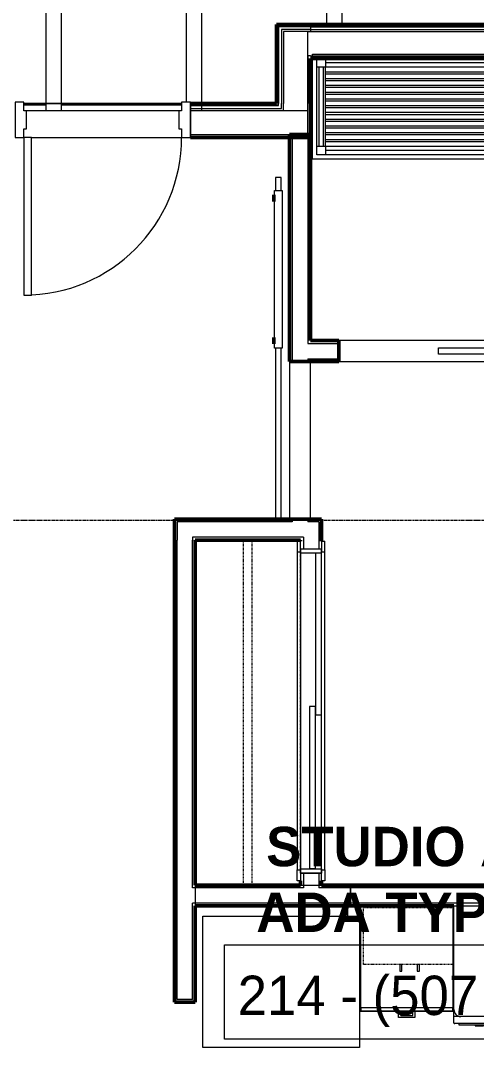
# Model space of a CAD drawing. Header units: inches. Extents: x -4235 to -464, y 9767 to 12359.
# Drawn here: x -2709.5 to -2605.5, y 11414.9 to 11649.3 of the extents above; entities that cross this region are included whole.
import ezdxf

# ---------------------------------------------------------------- set-up
doc = ezdxf.new("R2010")
doc.units = ezdxf.units.IN
doc.header["$MEASUREMENT"] = 0
doc.linetypes.add('Dash', pattern=[0.25, 0.125, -0.125])
doc.linetypes.add('Grid Line 1_2_', pattern=[0.875, 0.5, -0.125, 0.125, -0.125])
for name, color, linetype, lineweight in [('0-1', 7, 'Continuous', 5), ('0-2', 10, 'Continuous', 9), ('A-AREA-IDEN', 2, 'Continuous', 9), ('A-DOOR-1', 10, 'Continuous', 9), ('A-DOOR-2', 50, 'Continuous', 20), ('A-DOOR-3', 254, 'Continuous', 9), ('A-DOOR-4', 7, 'Continuous', 50), ('A-DOOR-FRAM-1', 10, 'Continuous', 9), ('A-DOOR-FRAM-2', 50, 'Continuous', 20), ('A-FLOR-3', 192, 'Continuous', 9), ('A-WALL-1', 7, 'Continuous', 50), ('A-WALL-2', 250, 'Continuous', 13), ('A-WALL-3', 10, 'Continuous', 9), ('A-WALL-4', 254, 'Continuous', 9), ('A-WALL-5', 113, 'Continuous', 9), ('I-WALL-1', 7, 'Continuous', 50), ('I-WALL-2', 10, 'Continuous', 9), ('I-WALL-3', 254, 'Continuous', 9), ('Q-CASE-1', 254, 'Continuous', 9), ('Q-CASE-2', 10, 'Continuous', 9), ('Q-CASE-3', 254, 'Dash', 9), ('Q-CASE-4', 10, 'Dash', 9), ('Q-CASE-HDLN-1', 10, 'Dash', 9), ('Q-CASE-HDLN-2', 254, 'Dash', 9), ('Q-SPCQ-1', 10, 'Continuous', 9), ('S-BEAM', 12, 'Continuous', 9), ('S-GRID-1', 1, 'Grid Line 1_2_', 9)]:
    doc.layers.add(name, color=color, linetype=linetype, lineweight=lineweight)
doc.styles.add('Century Gothic', font='ufonts.com_century-gothic.ttf', dxfattribs={"height": 9})
doc.styles.add('Century Gothic_B', font='GOTHICB.TTF', dxfattribs={"height": 9})

# ---------------------------------------------------------------- blocks, each defined once
blk = doc.blocks.new('POCKET - FLUSH - 2-10 x 6-8-2882530-BACKGROUND - RCP - 2ND FLOOR')
at = {"layer": 'A-DOOR-2'}
for p, q in [((-39.67, -0.75), (-39.67, 0.75)), ((-39.67, 0.75), (-5.67, 0.75)), ((-5.67, 0.75), (-5.67, -0.75)), ((-5.67, -0.75), (-39.67, -0.75))]:
    blk.add_line(p, q, dxfattribs=at)
blk = doc.blocks.new('SLIDING - FLUSH - 6-0 x 6-8-3203587-BACKGROUND - RCP - 2ND FLOOR')
at = {"layer": 'A-DOOR-1'}
for p, q in [((-38.75, 2.25), (-38.75, 3)), ((-36.25, 3), (-38.75, 3)), ((36.25, 3), (-36.25, 3)), ((-36.25, 3), (-36.25, 2.25)), ((36.25, 2.25), (36.25, 3)), ((36.25, 3), (38.75, 3)), ((38.75, 3), (38.75, 2.25)), ((-38.75, 2.25), (-36.25, 2.25)), ((1, 2.25), (-36, 2.25)), ((-36, 2.25), (-36, 0.875)), ((-36, 0.875), (1, 0.875)), ((36, 0.875), (-1, 0.875)), ((-1, 0.875), (-1, -0.5)), ((1, 2.25), (1, 0.875)), ((36, 0.875), (36, -0.5)), ((38.75, 2.25), (36.25, 2.25)), ((-1, -0.5), (36, -0.5)), ((-38.75, -3.25), (-38.75, -2.5)), ((-36.25, -2.5), (-38.75, -2.5)), ((-38.75, -3.25), (-36.25, -3.25)), ((-36.25, -2.5), (-36.25, -3.25)), ((-36.25, -3.25), (36.25, -3.25)), ((36.25, -2.5), (38.75, -2.5)), ((36.25, -3.25), (36.25, -2.5)), ((38.75, -3.25), (36.25, -3.25)), ((38.75, -2.5), (38.75, -3.25))]:
    blk.add_line(p, q, dxfattribs=at)
at = {"layer": 'A-DOOR-FRAM-1'}
for p, q in [((-36, 2.25), (-37, 2.25)), ((-37, -2.5), (-37, 2.25)), ((-36, 2.25), (-36, -2.5)), ((36, 2.25), (1, 2.25)), ((36, -2.5), (36, 2.25)), ((36, 2.25), (37, 2.25)), ((37, 2.25), (37, -2.5)), ((-37, -2.5), (-36, -2.5)), ((-36, -2.5), (36, -2.5)), ((37, -2.5), (36, -2.5))]:
    blk.add_line(p, q, dxfattribs=at)
blk = doc.blocks.new('Refrigerator_-_Side-by-Side_6047 - 36_ X 30_-1372843-BACKGROUND - RCP - 2ND FLOOR')
at = {"layer": 'Q-SPCQ-1'}
for p, q in [((-17.88, 15.58), (17.87, 15.58)), ((-17.88, -14.42), (-17.88, 15.58)), ((17.87, 15.58), (17.87, -14.42)), ((17.87, -14.42), (-17.88, -14.42))]:
    blk.add_line(p, q, dxfattribs=at)
blk = doc.blocks.new('Dishwasher_15404 - 34_ counter-547918-BACKGROUND - RCP - 2ND FLOOR')
at = {"layer": 'Q-SPCQ-1'}
for p, q in [((0, 24), (23.68, 24)), ((0, 0), (0, 24)), ((23.68, 24), (25.25, 24)), ((25.25, 24), (26.68, 24)), ((25.25, 24), (25.25, 22.43)), ((26.87, 23.8), (26.87, 0.2)), ((25.25, 22.43), (25.25, 1.57)), ((26.87, 22.91), (27.12, 22.91)), ((27.12, 21.39), (27.12, 22.91)), ((27.12, 20.19), (27.12, 21.39)), ((27.12, 20.28), (27.37, 20.28)), ((27.12, 3.81), (27.12, 20.19)), ((27.12, 19.69), (27.37, 19.69)), ((27.12, 19.1), (27.37, 19.1)), ((27.37, 19.69), (27.37, 20.28)), ((27.37, 18.51), (27.37, 19.1)), ((27.12, 18.51), (27.37, 18.51)), ((27.12, 17.92), (27.37, 17.92)), ((27.12, 17.33), (27.37, 17.33)), ((27.12, 16.74), (27.37, 16.74)), ((27.37, 17.33), (27.37, 17.92)), ((27.37, 16.15), (27.37, 16.74)), ((27.12, 16.15), (27.37, 16.15)), ((27.37, 6.79), (27.12, 6.79)), ((27.12, 4.82), (27.37, 4.82)), ((27.37, 5.81), (27.37, 6.79)), ((27.37, 4.82), (27.37, 5.81)), ((27.12, 2.61), (27.12, 3.81)), ((27.12, 1.09), (27.12, 2.61)), ((23.68, 0), (0, 0)), ((25.25, 1.57), (25.25, 0)), ((26.87, 1.09), (27.12, 1.09)), ((25.25, 0), (23.68, 0)), ((26.68, 0), (25.25, 0))]:
    blk.add_line(p, q, dxfattribs=at)
for centre, radius, start, end in [((23.68, 22.43), 1.57, 360, 90), ((23.68, 22.43), 1.57, 32.077, 42.3359), ((26.68, 23.8), 0.197, 360, 90), ((23.68, 22.43), 1.57, 17.8182, 27.5266), ((23.68, 22.43), 1.57, 360, 13.6425), ((23.68, 1.57), 1.57, 270, 360), ((23.68, 1.57), 1.57, 317.6641, 327.923), ((23.68, 1.57), 1.57, 332.4734, 342.1818), ((23.68, 1.57), 1.57, 346.3575, 360), ((26.68, 0.2), 0.197, 270, 360), ((26.68, 0.2), 0.197, 270, 345)]:
    blk.add_arc(centre, radius, start, end, dxfattribs=at)
blk = doc.blocks.new('BARN - FLUSH - 3-0 x 7-0 BARN DOOR-V113-BACKGROUND - RCP - 2ND FLOOR')
at = {"layer": 'A-DOOR-1'}
for p, q in [((-57, -4.32), (-60, -4.32)), ((-60, -4.32), (-60, -4.95)), ((-57, -5.82), (-57, -4.07)), ((-57, -4.07), (-21, -4.07)), ((-21, -4.07), (-21, -5.82)), ((18, -4.32), (-21, -4.32)), ((18, -4.34), (18, -4.95)), ((-60, -4.95), (-60, -5.57)), ((-60, -5.57), (-57, -5.57)), ((-21, -5.82), (-57, -5.82)), ((-21, -5.57), (18, -5.57)), ((18, -4.95), (18, -5.55))]:
    blk.add_line(p, q, dxfattribs=at)
at = {"layer": 'A-DOOR-3'}
for p, q in [((18, -4.34), (18, -4.32)), ((18, -4.79), (18, -4.34)), ((18, -4.95), (18, -4.79)), ((18, -5.11), (18, -4.95)), ((18, -5.55), (18, -5.11)), ((18, -5.57), (18, -5.55))]:
    blk.add_line(p, q, dxfattribs=at)
at = {"layer": 'A-DOOR-4'}
for p, q in [((-56, -6), (-56, -5.82)), ((-54.5, -6), (-56, -6)), ((-54.5, -5.82), (-54.5, -6)), ((-23.5, -6), (-23.5, -5.82)), ((-22, -6), (-23.5, -6)), ((-22, -5.82), (-22, -6))]:
    blk.add_line(p, q, dxfattribs=at)
blk = doc.blocks.new('OD_CW_Closet - OD_CW_Closet-3242987-BACKGROUND - RCP - 2ND FLOOR')
at = {"layer": 'Q-CASE-HDLN-1'}
for p, q in [((0.74, 13), (79.49, 13)), ((0.74, 11), (79.49, 11)), ((0.74, 0), (1.73, 0)), ((4.23, 0), (76.73, 0)), ((79.23, 0), (79.49, 0))]:
    blk.add_line(p, q, dxfattribs=at)
at = {"layer": 'Q-CASE-HDLN-2'}
for p, q in [((79.49, 24), (0.74, 24)), ((0.74, 24), (0.74, 0)), ((79.49, 0), (79.49, 24))]:
    blk.add_line(p, q, dxfattribs=at)
blk = doc.blocks.new('Base Cabinet 3 Drawer 230 - Base Cabinet 3 Drawer 230 21_-2554957-BACKGROUND - RCP - 2ND FLOOR')
at = {"layer": 'Q-CASE-2'}
for p, q in [((-9.76, -23.25), (-9.76, 0)), ((-9.76, 0), (11.24, 0)), ((11.24, 0), (11.24, -23.25)), ((-9.76, -23.25), (-9.76, -24)), ((11.24, -23.25), (-9.76, -23.25)), ((11.24, -24), (11.24, -23.25)), ((-9.76, -24), (11.24, -24)), ((-0.64, -24), (-1.14, -24)), ((-1.14, -25.5), (-1.14, -24)), ((2.61, -25.5), (-1.14, -25.5)), ((-0.64, -25), (-0.64, -24)), ((-0.64, -25), (2.11, -25)), ((2.11, -25), (2.11, -24)), ((2.11, -24), (2.61, -24)), ((2.61, -24), (2.61, -25.5))]:
    blk.add_line(p, q, dxfattribs=at)
blk = doc.blocks.new('300 Series Wall Hung Cabinet_302 - 21_ X 24_-2838688-BACKGROUND - RCP - 2ND FLOOR')
at = {"layer": 'Q-CASE-1'}
for p, q in [((-1.76, 14.69), (-2.25, 14.69)), ((-2.25, 14.69), (-2.25, 13.19)), ((-1.76, 13.19), (-1.76, 14.69)), ((2.24, 14.69), (1.75, 14.69)), ((1.75, 14.69), (1.75, 13.19)), ((2.24, 13.19), (2.24, 14.69)), ((-2.25, 13.19), (-1.76, 13.19)), ((1.75, 13.19), (2.24, 13.19))]:
    blk.add_line(p, q, dxfattribs=at)
at = {"layer": 'Q-CASE-3'}
for p, q in [((-10.1, 13.19), (10.5, 13.19)), ((10.5, 13.19), (10.5, 0.23))]:
    blk.add_line(p, q, dxfattribs=at)
at = {"layer": 'Q-CASE-4'}
blk.add_line((10.5, 0.19), (-10.1, 0.19), dxfattribs=at)
blk = doc.blocks.new('Bath Vanity - Bath Vanity 60_-V121-BACKGROUND - RCP - 2ND FLOOR')
at = {"layer": 'Q-CASE-1'}
for p, q in [((-29.26, 0), (-29.26, 1)), ((30.74, 1), (30.74, 0.37)), ((30.74, 0.37), (30.74, 0)), ((30.74, 0), (-29.26, 0))]:
    blk.add_line(p, q, dxfattribs=at)
at = {"layer": 'Q-CASE-2'}
for p, q in [((-29.26, 1), (-29.26, 24)), ((-29.26, 24), (30.74, 24)), ((30.74, 24), (30.74, 1)), ((-28.26, 21), (-28.26, 23)), ((-28.26, 23), (-26.26, 23)), ((-26.26, 23), (27.74, 23)), ((-26.26, 23), (-26.26, 21)), ((-26.26, 22), (27.74, 22)), ((27.74, 21), (27.74, 23)), ((27.74, 23), (29.74, 23)), ((29.74, 23), (29.74, 21)), ((-28.26, 21), (-28.26, 3)), ((-26.26, 21), (-28.26, 21)), ((-27.76, 21), (-27.76, 3)), ((-26.76, 21), (-26.76, 3)), ((27.74, 21), (-26.26, 21)), ((-26.26, 21), (-26.26, 3)), ((-26.26, 20), (27.74, 20)), ((27.74, 19.45), (-26.26, 19.45)), ((27.74, 21), (27.74, 3)), ((29.74, 21), (27.74, 21)), ((28.24, 21), (28.24, 3)), ((29.24, 21), (29.24, 3)), ((29.74, 21), (29.74, 3)), ((-26.26, 18.45), (27.74, 18.45)), ((27.74, 17.91), (-26.26, 17.91)), ((-26.26, 16.91), (27.74, 16.91)), ((27.74, 16.36), (-26.26, 16.36)), ((-26.26, 15.36), (27.74, 15.36)), ((27.74, 14.82), (-26.26, 14.82)), ((-26.26, 13.82), (27.74, 13.82)), ((27.74, 13.27), (-26.26, 13.27)), ((-26.26, 12.27), (27.74, 12.27)), ((27.74, 11.73), (-26.26, 11.73)), ((-26.26, 10.73), (27.74, 10.73)), ((27.74, 10.18), (-26.26, 10.18)), ((-26.26, 9.18), (27.74, 9.18)), ((27.74, 8.64), (-26.26, 8.64)), ((-26.26, 7.64), (27.74, 7.64)), ((27.74, 7.09), (-26.26, 7.09)), ((-26.26, 6.09), (27.74, 6.09)), ((27.74, 5.55), (-26.26, 5.55)), ((-28.26, 1), (-28.26, 3)), ((-28.26, 3), (-26.26, 3)), ((-26.26, 4.55), (27.74, 4.55)), ((27.74, 4), (-26.26, 4)), ((-26.26, 3), (27.74, 3)), ((-26.26, 3), (-26.26, 1)), ((27.74, 1), (27.74, 3)), ((27.74, 3), (29.74, 3)), ((29.74, 3), (29.74, 1)), ((-26.26, 1), (-28.26, 1)), ((-26.26, 2), (27.74, 2)), ((-26.26, 1), (27.74, 1)), ((29.74, 1), (27.74, 1))]:
    blk.add_line(p, q, dxfattribs=at)
blk = doc.blocks.new('CTR - 1st Phase - Unit Layouts_rvt-1-BACKGROUND - RCP - 2ND FLOOR')
at = {"layer": 'A-WALL-1'}
for p, q in [((-2648.1, 11571.48), (-2648.1, 11623.26)), ((-2648.1, 11623.26), (-2647.47, 11623.26)), ((-2647.47, 11623.26), (-2643.97, 11623.26)), ((-2643.97, 11623.26), (-2643.35, 11623.26)), ((-2643.35, 11623.26), (-2643.35, 11576.23)), ((-2643.35, 11576.23), (-2636.83, 11576.23)), ((-2636.83, 11576.23), (-2636.83, 11571.48)), ((-2643.35, 11571.48), (-2648.1, 11571.48)), ((-2636.83, 11571.48), (-2643.35, 11571.48)), ((-2674.35, 11535.48), (-2645.58, 11535.48)), ((-2674.35, 11534.86), (-2674.35, 11535.48)), ((-2645.58, 11535.48), (-2641.45, 11535.48)), ((-2641.45, 11535.48), (-2640.83, 11535.48)), ((-2640.83, 11535.48), (-2640.83, 11530.47)), ((-2674.35, 11530.73), (-2674.35, 11534.86)), ((-2674.35, 11425.22), (-2674.35, 11530.73)), ((-2669.6, 11530.73), (-2669.6, 11451.98)), ((-2645.58, 11530.73), (-2669.6, 11530.73)), ((-2645.58, 11530.47), (-2645.58, 11530.73)), ((-2669.6, 11451.98), (-2645.58, 11451.98)), ((-2645.58, 11451.98), (-2645.58, 11452.97)), ((-2640.83, 11452.97), (-2640.83, 11451.98)), ((-2640.83, 11451.98), (-2516.75, 11451.98)), ((-2610.62, 11447.23), (-2669.6, 11447.23)), ((-2669.6, 11447.23), (-2669.6, 11425.22)), ((-2673.72, 11425.22), (-2674.35, 11425.22)), ((-2670.22, 11425.22), (-2673.72, 11425.22)), ((-2669.6, 11425.22), (-2670.22, 11425.22))]:
    blk.add_line(p, q, dxfattribs=at)
at = {"layer": 'A-WALL-2'}
for p, q in [((-2647.47, 11622.63), (-2647.47, 11571.48)), ((-2647.47, 11622.63), (-2643.97, 11622.63)), ((-2643.97, 11622.63), (-2643.97, 11575.61)), ((-2643.97, 11575.61), (-2643.35, 11575.61)), ((-2643.35, 11575.61), (-2636.83, 11575.61)), ((-2643.97, 11572.11), (-2643.97, 11571.48)), ((-2643.97, 11572.11), (-2643.35, 11572.11)), ((-2643.35, 11572.11), (-2636.83, 11572.11)), ((-2647.47, 11535.48), (-2647.47, 11534.86)), ((-2643.97, 11535.48), (-2643.97, 11534.86)), ((-2673.72, 11534.86), (-2673.72, 11531.36)), ((-2647.47, 11534.86), (-2673.72, 11534.86)), ((-2641.45, 11534.86), (-2643.97, 11534.86)), ((-2641.45, 11534.86), (-2641.45, 11528.72)), ((-2673.72, 11531.36), (-2673.72, 11530.73)), ((-2673.72, 11425.85), (-2673.72, 11530.73)), ((-2670.22, 11531.36), (-2670.22, 11530.73)), ((-2645.58, 11531.36), (-2670.22, 11531.36)), ((-2670.22, 11451.36), (-2670.22, 11530.73)), ((-2644.95, 11531.36), (-2645.58, 11531.36)), ((-2644.95, 11531.36), (-2644.95, 11528.72)), ((-2644.95, 11454.72), (-2644.95, 11451.98)), ((-2641.45, 11454.72), (-2641.45, 11451.98)), ((-2669.6, 11451.36), (-2670.22, 11451.36)), ((-2644.95, 11451.36), (-2669.6, 11451.36)), ((-2644.95, 11451.98), (-2644.95, 11451.36)), ((-2641.45, 11451.98), (-2641.45, 11451.36)), ((-2517.37, 11451.36), (-2641.45, 11451.36)), ((-2669.6, 11447.86), (-2670.22, 11447.86)), ((-2670.22, 11425.85), (-2670.22, 11447.86)), ((-2517.37, 11447.86), (-2669.6, 11447.86)), ((-2670.22, 11425.85), (-2673.72, 11425.85))]:
    blk.add_line(p, q, dxfattribs=at)
at = {"layer": 'A-WALL-3'}
for p, q in [((-2602.83, 11576.23), (-2636.83, 11576.23)), ((-2648.1, 11571.48), (-2648.1, 11535.48)), ((-2643.35, 11535.48), (-2643.35, 11571.48)), ((-2636.83, 11571.48), (-2602.83, 11571.48)), ((-2645.58, 11528.72), (-2640.83, 11528.72)), ((-2645.58, 11454.72), (-2640.83, 11454.72)), ((-2669.6, 11451.98), (-2669.6, 11447.23)), ((-2645.58, 11451.98), (-2640.83, 11451.98)), ((-2634.22, 11447.23), (-2634.85, 11447.23)), ((-2610.62, 11447.23), (-2634.22, 11447.23))]:
    blk.add_line(p, q, dxfattribs=at)
at = {"layer": 'A-WALL-4'}
for p, q in [((-2636.83, 11571.48), (-2636.83, 11576.23)), ((-2648.1, 11571.48), (-2643.35, 11571.48)), ((-2643.35, 11535.48), (-2648.1, 11535.48)), ((-2669.6, 11451.98), (-2645.58, 11451.98)), ((-2640.83, 11451.98), (-2634.22, 11451.98)), ((-2634.22, 11451.98), (-2586.22, 11451.98)), ((-2634.22, 11447.23), (-2634.22, 11451.95)), ((-2634.22, 11451.95), (-2634.22, 11447.23)), ((-2634.85, 11447.23), (-2669.6, 11447.23))]:
    blk.add_line(p, q, dxfattribs=at)
at = {"layer": 'A-WALL-5'}
for p, q in [((-2634.85, 11447.23), (-2610.62, 11447.23)), ((-2634.85, 11444.92), (-2634.85, 11447.23)), ((-2634.85, 11447.23), (-2634.85, 11444.92)), ((-2610.62, 11447.23), (-2634.85, 11447.23)), ((-2623.25, 11423.23), (-2632.12, 11423.23)), ((-2632.12, 11423.23), (-2623.25, 11423.23)), ((-2623.25, 11423.23), (-2622.75, 11423.23)), ((-2620, 11423.23), (-2622.75, 11423.23)), ((-2622.75, 11423.23), (-2620, 11423.23)), ((-2620, 11423.23), (-2619.5, 11423.23)), ((-2610.62, 11423.23), (-2619.5, 11423.23)), ((-2619.5, 11423.23), (-2610.62, 11423.23))]:
    blk.add_line(p, q, dxfattribs=at)
at = {"layer": '0-2'}
for name, p, rotation in [('Bath Vanity - Bath Vanity 60_-V121-BACKGROUND - RCP - 2ND FLOOR', (-2612.14, 11641.61), 180), ('BARN - FLUSH - 3-0 x 7-0 BARN DOOR-V113-BACKGROUND - RCP - 2ND FLOOR', (-2645.72, 11553.48), 270.0000000000108), ('POCKET - FLUSH - 2-10 x 6-8-2882530-BACKGROUND - RCP - 2ND FLOOR', (-2619.83, 11573.86), 180), ('OD_CW_Closet - OD_CW_Closet-3242987-BACKGROUND - RCP - 2ND FLOOR', (-2645.6, 11451.25), 89.99999999999295), ('SLIDING - FLUSH - 6-0 x 6-8-3203587-BACKGROUND - RCP - 2ND FLOOR', (-2643.08, 11491.72), 270.0000000000336), ('300 Series Wall Hung Cabinet_302 - 21_ X 24_-2838688-BACKGROUND - RCP - 2ND FLOOR', (-2620.72, 11447.05), 180), ('Dishwasher_15404 - 34_ counter-547918-BACKGROUND - RCP - 2ND FLOOR', (-2610.62, 11447.23), 270.0000000001401), ('Refrigerator_-_Side-by-Side_6047 - 36_ X 30_-1372843-BACKGROUND - RCP - 2ND FLOOR', (-2650, 11430.5), 180)]:
    blk.add_blockref(name, p, dxfattribs=dict(at, rotation=rotation))
blk.add_blockref('Base Cabinet 3 Drawer 230 - Base Cabinet 3 Drawer 230 21_-2554957-BACKGROUND - RCP - 2ND FLOOR', (-2622.11, 11447.23), dxfattribs=at)
blk = doc.blocks.new('HOLLOW METAL - UNIT DOOR-2191978-BACKGROUND - RCP - 2ND FLOOR')
at = {"layer": 'A-DOOR-1'}
blk.add_arc((18, 4.125), 36, 90, 180, dxfattribs=at)
at = {"layer": 'A-DOOR-2'}
for p, q in [((18, 40.125), (16.25, 40.125)), ((16.25, 40.125), (16.25, 4.125)), ((18, 4.125), (18, 40.125)), ((16.25, 4.125), (18, 4.125))]:
    blk.add_line(p, q, dxfattribs=at)
at = {"layer": 'A-DOOR-FRAM-2'}
for p, q in [((-18, 4.125), (-20, 4.125)), ((-20, 4.125), (-20, -3.875)), ((-18, 2.1875), (-18, 4.125)), ((18, 4.125), (18, 2.1875)), ((20, 4.125), (18, 4.125)), ((20, -3.875), (20, 4.125)), ((-17.375, 2.1875), (-18, 2.1875)), ((-17.375, -1.9375), (-17.375, 2.1875)), ((18, 2.1875), (17.375, 2.1875)), ((17.375, 2.1875), (17.375, -1.9375)), ((-18, -3.875), (-18, -1.9375)), ((-18, -1.9375), (-17.375, -1.9375)), ((17.375, -1.9375), (18, -1.9375)), ((18, -1.9375), (18, -3.875)), ((-20, -3.875), (-18, -3.875)), ((18, -3.875), (20, -3.875))]:
    blk.add_line(p, q, dxfattribs=at)
blk = doc.blocks.new('CTR - 1st Phase - Common Walls_rvt-1-BACKGROUND - RCP - 2ND FLOOR')
at = {"layer": 'A-WALL-2'}
for p, q in [((-2649.97, 11647.86), (-2650.6, 11647.86)), ((-2650.6, 11647.86), (-2650.6, 11630.36)), ((-2643.35, 11647.86), (-2649.97, 11647.86)), ((-2643.35, 11647.86), (-2505.83, 11647.86)), ((-2649.47, 11647.24), (-2649.97, 11647.24)), ((-2649.97, 11647.24), (-2649.97, 11630.36)), ((-2643.35, 11647.24), (-2649.47, 11647.24)), ((-2643.97, 11646.74), (-2649.47, 11646.74)), ((-2649.47, 11646.74), (-2649.47, 11630.36)), ((-2643.35, 11646.74), (-2643.97, 11646.74)), ((-2643.35, 11647.24), (-2506.09, 11647.24)), ((-2643.35, 11646.74), (-2506.29, 11646.74)), ((-2643.35, 11641.24), (-2643.97, 11641.24)), ((-2643.97, 11641.24), (-2643.97, 11630.36)), ((-2643.35, 11641.24), (-2516.75, 11641.24)), ((-2670.72, 11629.86), (-2650.6, 11629.86)), ((-2670.72, 11629.24), (-2649.97, 11629.24)), ((-2650.6, 11629.86), (-2650.6, 11630.36)), ((-2649.97, 11629.86), (-2649.97, 11630.36)), ((-2649.97, 11629.24), (-2649.97, 11629.86)), ((-2649.47, 11629.24), (-2649.47, 11630.36)), ((-2649.47, 11628.74), (-2649.47, 11629.24)), ((-2643.97, 11628.74), (-2643.97, 11630.36)), ((-2670.72, 11628.74), (-2649.47, 11628.74)), ((-2643.97, 11623.24), (-2643.97, 11628.74)), ((-2670.72, 11623.24), (-2643.97, 11623.24))]:
    blk.add_line(p, q, dxfattribs=at)
at = {"layer": 'I-WALL-1'}
for p, q in [((-2651.1, 11630.36), (-2651.1, 11648.36)), ((-2651.1, 11648.36), (-2650.6, 11648.36)), ((-2650.6, 11648.36), (-2643.35, 11648.36)), ((-2643.35, 11648.36), (-2505.62, 11648.36)), ((-2517.37, 11640.61), (-2643.35, 11640.61)), ((-2643.35, 11640.61), (-2643.35, 11630.36)), ((-2670.72, 11630.36), (-2651.1, 11630.36)), ((-2643.35, 11630.36), (-2643.35, 11623.24)), ((-2643.35, 11622.61), (-2670.72, 11622.61)), ((-2643.35, 11623.24), (-2643.35, 11622.61))]:
    blk.add_line(p, q, dxfattribs=at)
at = {"layer": 'I-WALL-2'}
for p, q in [((-2643.35, 11648.36), (-2643.35, 11646.74)), ((-2643.35, 11648.36), (-2643.35, 11646.74)), ((-2672.72, 11630.36), (-2708.72, 11630.36)), ((-2670.72, 11630.36), (-2670.72, 11622.61)), ((-2706.97, 11622.61), (-2672.72, 11622.61))]:
    blk.add_line(p, q, dxfattribs=at)
at = {"layer": 'I-WALL-3'}
for p, q in [((-2651.1, 11630.36), (-2651.1, 11648.36)), ((-2643.35, 11648.36), (-2651.1, 11648.36)), ((-2643.35, 11648.36), (-2505.62, 11648.36)), ((-2708.72, 11630.36), (-2672.72, 11630.36)), ((-2670.72, 11630.36), (-2651.1, 11630.36))]:
    blk.add_line(p, q, dxfattribs=at)
at = {"layer": '0-2', "rotation": 180}
blk.add_blockref('HOLLOW METAL - UNIT DOOR-2191978-BACKGROUND - RCP - 2ND FLOOR', (-2690.72, 11626.74), dxfattribs=at)
blk = doc.blocks.new('Dimension Lumber - LVL - 3_5X5_5-V267-BACKGROUND - RCP - 2ND FLOOR')
at = {"layer": 'S-BEAM'}
for p, q in [((-45.37, 1.75), (-45.37, -1.75)), ((-45.37, 1.75), (-45.1, 1.75)), ((-45.1, 1.75), (-41.79, 1.75)), ((-39.42, 1.75), (-36.92, 1.75)), ((-34.55, 1.75), (-33.16, 1.75)), ((-30.79, 1.75), (42.15, 1.75)), ((42.15, 1.75), (43.77, 1.75)), ((-45.37, -1.75), (-45.1, -1.75)), ((-45.1, -1.75), (-41.79, -1.75)), ((-39.42, -1.75), (-36.92, -1.75)), ((-34.55, -1.75), (-33.16, -1.75)), ((-30.79, -1.75), (42.15, -1.75)), ((42.15, -1.75), (43.77, -1.75))]:
    blk.add_line(p, q, dxfattribs=at)
blk = doc.blocks.new('Dimension Lumber - LVL - 3_5X5_5-V268-BACKGROUND - RCP - 2ND FLOOR')
at = {"layer": 'S-BEAM'}
for p, q in [((-45.37, 1.75), (-45.37, -1.75)), ((-45.37, 1.75), (-45.1, 1.75)), ((-45.1, 1.75), (-41.79, 1.75)), ((-39.42, 1.75), (-36.92, 1.75)), ((-34.55, 1.75), (-33.16, 1.75)), ((-30.79, 1.75), (42.15, 1.75)), ((42.15, 1.75), (43.77, 1.75)), ((-45.37, -1.75), (-45.1, -1.75)), ((-45.1, -1.75), (-41.79, -1.75)), ((-39.42, -1.75), (-36.92, -1.75)), ((-34.55, -1.75), (-33.16, -1.75)), ((-30.79, -1.75), (41.9, -1.75))]:
    blk.add_line(p, q, dxfattribs=at)
blk = doc.blocks.new('Dimension Lumber - LVL - 3_5X5_5-V274-BACKGROUND - RCP - 2ND FLOOR')
at = {"layer": 'S-BEAM'}
for p, q in [((-34.76, 1.75), (-34.76, 0.97)), ((-34.76, 1.75), (-31.18, 1.75)), ((-34.76, 0.97), (-34.76, -1.75)), ((-28.81, 1.75), (-26.31, 1.75)), ((-23.93, 1.75), (-22.55, 1.75)), ((-20.18, 1.75), (34.76, 1.75)), ((34.76, -1.75), (34.76, 1.75)), ((-34.76, -1.75), (-34.49, -1.75)), ((-34.49, -1.75), (-31.18, -1.75)), ((-28.81, -1.75), (-26.31, -1.75)), ((-23.93, -1.75), (-22.55, -1.75)), ((-20.18, -1.75), (34.76, -1.75))]:
    blk.add_line(p, q, dxfattribs=at)

msp = doc.modelspace()

# ---------------------------------------------------------------- linework, layer by layer
at = {"layer": 'A-AREA-IDEN', "flags": 128}
msp.add_lwpolyline([(-2662.94, 11438.31), (-2578.44, 11438.31), (-2578.44, 11416.81), (-2662.94, 11416.81)], close=True, dxfattribs=at)
at = {"layer": 'A-FLOR-3'}
for p, q in [((-2505.77, 11647.99), (-2650.72, 11647.99)), ((-2650.72, 11647.99), (-2650.72, 11629.99)), ((-2643.97, 11628.74), (-2643.97, 11646.74)), ((-2643.97, 11646.74), (-2506.29, 11646.74)), ((-2703.67, 11629.99), (-2708.72, 11629.99)), ((-2672.72, 11629.99), (-2700.17, 11629.99)), ((-2650.72, 11629.99), (-2668.17, 11629.99)), ((-2708.72, 11628.74), (-2672.72, 11628.74)), ((-2670.72, 11628.74), (-2643.97, 11628.74))]:
    msp.add_line(p, q, dxfattribs=at)
at = {"layer": 'S-GRID-1'}
msp.add_line((-464.45, 11535.19), (-4185.7, 11535.19), dxfattribs=at)

# ---------------------------------------------------------------- block references
at = {"layer": '0-1'}
for name in ['CTR - 1st Phase - Unit Layouts_rvt-1-BACKGROUND - RCP - 2ND FLOOR', 'CTR - 1st Phase - Common Walls_rvt-1-BACKGROUND - RCP - 2ND FLOOR']:
    msp.add_blockref(name, (0, 0), dxfattribs=at)
at = {"layer": 'S-BEAM', "rotation": 269.9999999999994}
for name, p in [('Dimension Lumber - LVL - 3_5X5_5-V267-BACKGROUND - RCP - 2ND FLOOR', (-2701.92, 11672.51)), ('Dimension Lumber - LVL - 3_5X5_5-V268-BACKGROUND - RCP - 2ND FLOOR', (-2669.92, 11672.51)), ('Dimension Lumber - LVL - 3_5X5_5-V274-BACKGROUND - RCP - 2ND FLOOR', (-2637.92, 11683.13))]:
    msp.add_blockref(name, p, dxfattribs=at)

# ---------------------------------------------------------------- texts
at = {"layer": 'A-AREA-IDEN', "char_height": 9, "attachment_point": 1}
for s, insert, width, style in [('STUDIO A -', (-2653.44, 11465.28), 79.083, 'Century Gothic_B'), ('ADA TYPE B', (-2655.69, 11450.28), 84.537, 'Century Gothic_B'), ('214 - (507 SF)', (-2659.94, 11431.31), 94.839, 'Century Gothic')]:
    msp.add_mtext(s, dxfattribs=dict(at, insert=insert, width=width, style=style))

doc.saveas('drawing.dxf')
